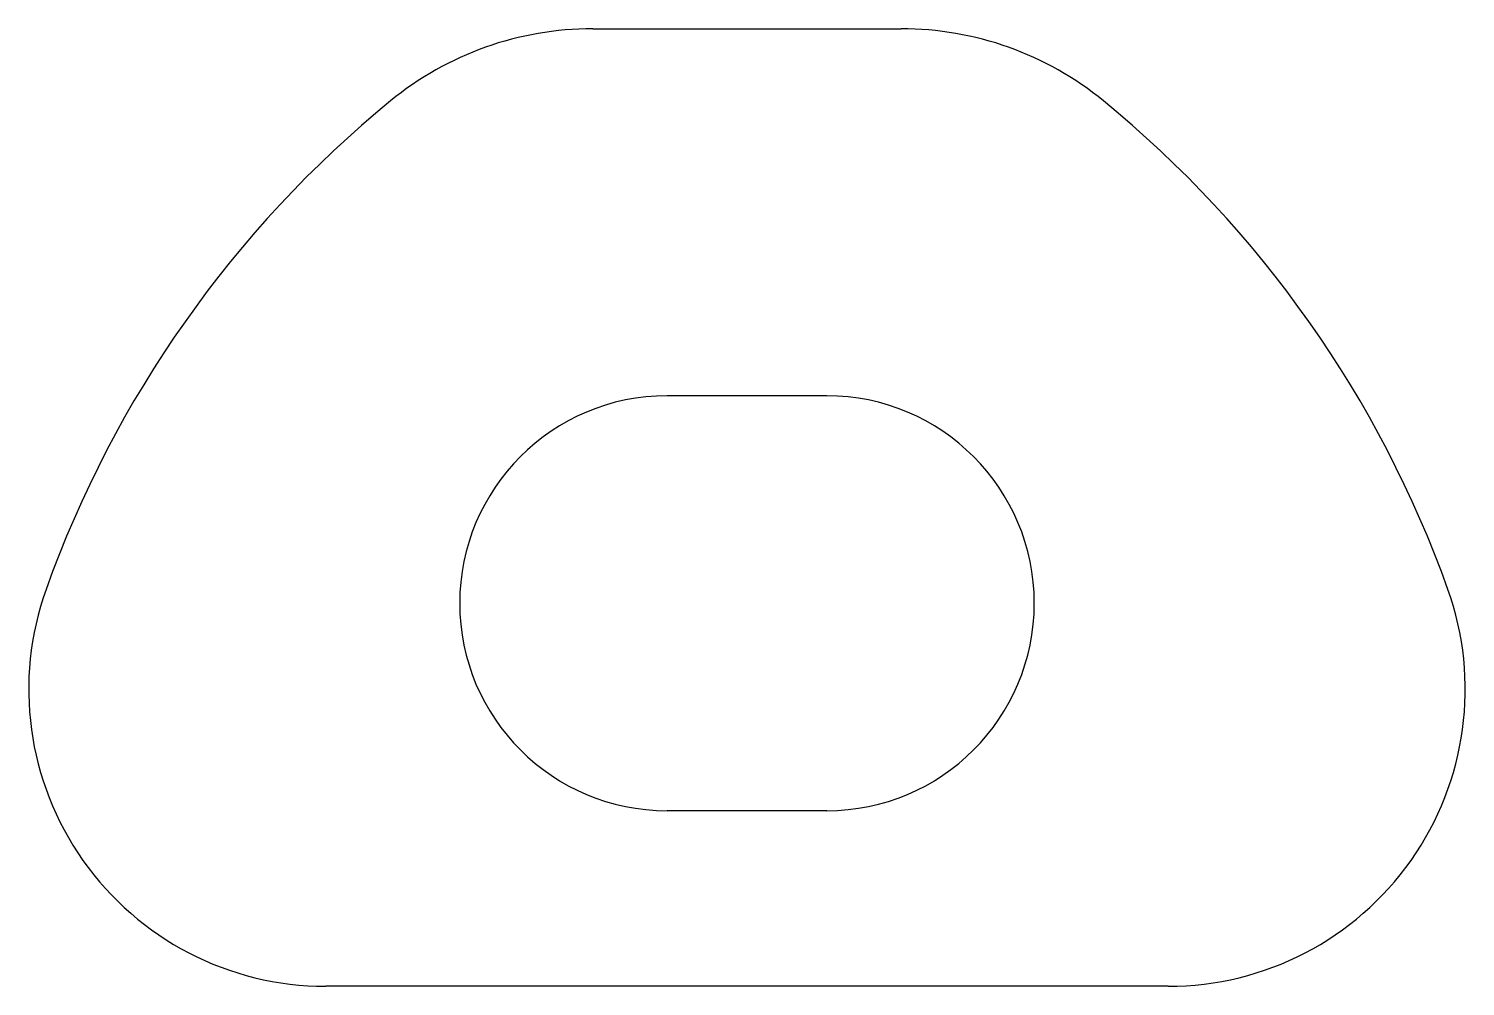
# Model space of a CAD drawing. Extents: x 969.9 to 1014.9, y 404.7 to 434.7.
import ezdxf

# ---------------------------------------------------------------- set-up
doc = ezdxf.new("R2010")
doc.units = 0
doc.layers.get('0').update_dxf_attribs({"linetype": 'CONTINUOUS'})

msp = doc.modelspace()

# ---------------------------------------------------------------- linework, layer by layer
for p, q in [((987.615, 434.696), (997.28, 434.696)), ((994.947, 423.196), (989.947, 423.196)), ((994.947, 410.196), (989.947, 410.196)), ((1005.644, 404.696), (979.25, 404.696))]:
    msp.add_line(p, q)
for centre, radius, start, end in [((987.615, 424.696), 10, 90, 129.2934), ((997.28, 424.696), 10, 50.7066, 90), ((1003.446, 405.348), 34.999, 129.2929, 160.327), ((981.448, 405.348), 35, 19.6731, 50.7067), ((989.947, 416.696), 6.5, 90, 180), ((994.947, 416.696), 6.5, 0, 90), ((979.25, 413.999), 9.303, 160.3266, 270), ((1005.644, 413.999), 9.303, 270, 19.6734), ((989.947, 416.696), 6.5, 180, 270), ((994.947, 416.696), 6.5, 270, 0)]:
    msp.add_arc(centre, radius, start, end)

doc.saveas('drawing.dxf')
